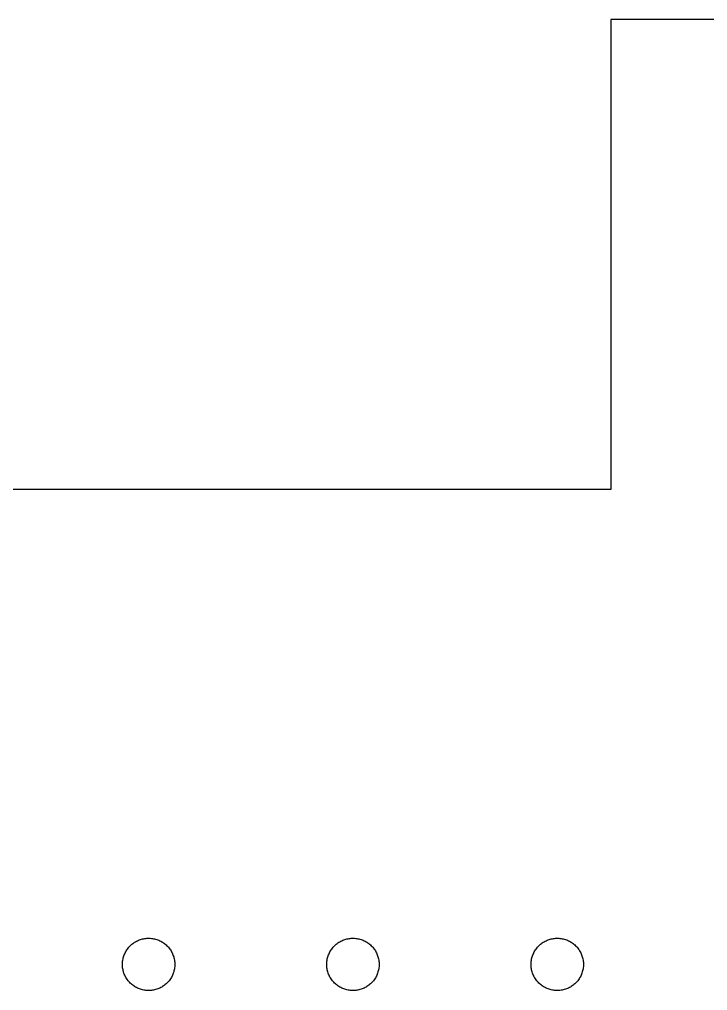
# Model space of a CAD drawing. Header units: metres. Extents: x -204 to 204, y -189 to 146.
# Drawn here: x -150.1 to -96.2, y 70 to 146.1 of the extents above; entities that cross this region are included whole.
import ezdxf

# ---------------------------------------------------------------- set-up
doc = ezdxf.new("R2010")
doc.units = ezdxf.units.M

msp = doc.modelspace()

# ---------------------------------------------------------------- linework, layer by layer
for p, q in [((103.8, 146.05), (-103.8, 146.05)), ((-103.8, 146.05), (-103.8, 109.22)), ((-103.8, 109.22), (-156, 109.22)), ((-140.95, 73.8164), (-140.873, 73.8548)), ((-140.873, 73.8548), (-140.794, 73.8897)), ((-140.794, 73.8897), (-140.714, 73.9211)), ((-140.714, 73.9211), (-140.633, 73.9494)), ((-140.633, 73.9494), (-140.551, 73.9742)), ((-140.551, 73.9742), (-140.468, 73.9955)), ((-140.468, 73.9955), (-140.384, 74.0133)), ((-140.384, 74.0133), (-140.299, 74.0277)), ((-140.299, 74.0277), (-140.214, 74.0385)), ((-140.214, 74.0385), (-140.129, 74.0459)), ((-140.129, 74.0459), (-140.043, 74.0494)), ((-140.043, 74.0494), (-139.957, 74.0494)), ((-139.957, 74.0494), (-139.871, 74.0459)), ((-139.871, 74.0459), (-139.786, 74.0385)), ((-139.786, 74.0385), (-139.7, 74.0277)), ((-139.7, 74.0277), (-139.616, 74.0133)), ((-139.616, 74.0133), (-139.532, 73.9955)), ((-139.532, 73.9955), (-139.448, 73.9742)), ((-139.448, 73.9742), (-139.366, 73.9494)), ((-139.366, 73.9494), (-139.285, 73.9211)), ((-139.285, 73.9211), (-139.205, 73.8897)), ((-139.205, 73.8897), (-139.127, 73.8548)), ((-139.127, 73.8548), (-139.05, 73.8164)), ((-124.95, 73.8164), (-124.873, 73.8548)), ((-124.873, 73.8548), (-124.794, 73.8897)), ((-124.794, 73.8897), (-124.714, 73.9211)), ((-124.714, 73.9211), (-124.633, 73.9494)), ((-124.633, 73.9494), (-124.551, 73.9742)), ((-124.551, 73.9742), (-124.468, 73.9955)), ((-124.468, 73.9955), (-124.384, 74.0133)), ((-124.384, 74.0133), (-124.299, 74.0277)), ((-124.299, 74.0277), (-124.214, 74.0385)), ((-124.214, 74.0385), (-124.128, 74.0459)), ((-124.128, 74.0459), (-124.043, 74.0494)), ((-124.043, 74.0494), (-123.957, 74.0494)), ((-123.957, 74.0494), (-123.871, 74.0459)), ((-123.871, 74.0459), (-123.785, 74.0385)), ((-123.785, 74.0385), (-123.7, 74.0277)), ((-123.7, 74.0277), (-123.616, 74.0133)), ((-123.616, 74.0133), (-123.532, 73.9955)), ((-123.532, 73.9955), (-123.449, 73.9742)), ((-123.449, 73.9742), (-123.367, 73.9494)), ((-123.367, 73.9494), (-123.285, 73.9211)), ((-123.285, 73.9211), (-123.205, 73.8897)), ((-123.205, 73.8897), (-123.127, 73.8548)), ((-123.127, 73.8548), (-123.05, 73.8164)), ((-108.95, 73.8164), (-108.873, 73.8548)), ((-108.873, 73.8548), (-108.794, 73.8897)), ((-108.794, 73.8897), (-108.714, 73.9211)), ((-108.714, 73.9211), (-108.633, 73.9494)), ((-108.633, 73.9494), (-108.551, 73.9742)), ((-108.551, 73.9742), (-108.468, 73.9955)), ((-108.468, 73.9955), (-108.384, 74.0133)), ((-108.384, 74.0133), (-108.299, 74.0277)), ((-108.299, 74.0277), (-108.214, 74.0385)), ((-108.214, 74.0385), (-108.129, 74.0459)), ((-108.129, 74.0459), (-108.043, 74.0494)), ((-108.043, 74.0494), (-107.957, 74.0494)), ((-107.957, 74.0494), (-107.871, 74.0459)), ((-107.871, 74.0459), (-107.786, 74.0385)), ((-107.786, 74.0385), (-107.7, 74.0277)), ((-107.7, 74.0277), (-107.616, 74.0133)), ((-107.616, 74.0133), (-107.532, 73.9955)), ((-107.532, 73.9955), (-107.448, 73.9742)), ((-107.448, 73.9742), (-107.366, 73.9494)), ((-107.366, 73.9494), (-107.285, 73.9211)), ((-107.285, 73.9211), (-107.205, 73.8897)), ((-107.205, 73.8897), (-107.127, 73.8548)), ((-107.127, 73.8548), (-107.05, 73.8164)), ((-141.796, 72.9874), (-141.753, 73.0618)), ((-141.753, 73.0618), (-141.707, 73.1343)), ((-141.707, 73.1343), (-141.658, 73.2048)), ((-141.658, 73.2048), (-141.606, 73.273)), ((-141.606, 73.273), (-141.552, 73.3393)), ((-141.552, 73.3393), (-141.494, 73.4033)), ((-141.494, 73.4033), (-141.434, 73.4645)), ((-141.434, 73.4645), (-141.372, 73.5234)), ((-141.372, 73.5234), (-141.306, 73.5792)), ((-141.306, 73.5792), (-141.239, 73.6327)), ((-141.239, 73.6327), (-141.17, 73.6831)), ((-141.17, 73.6831), (-141.098, 73.7308)), ((-141.098, 73.7308), (-141.025, 73.7753)), ((-141.025, 73.7753), (-140.95, 73.8164)), ((-139.05, 73.8164), (-138.975, 73.7753)), ((-138.975, 73.7753), (-138.901, 73.7308)), ((-138.901, 73.7308), (-138.83, 73.6831)), ((-138.83, 73.6831), (-138.761, 73.6327)), ((-138.761, 73.6327), (-138.693, 73.5792)), ((-138.693, 73.5792), (-138.628, 73.5234)), ((-138.628, 73.5234), (-138.566, 73.4645)), ((-138.566, 73.4645), (-138.505, 73.4033)), ((-138.505, 73.4033), (-138.448, 73.3393)), ((-138.448, 73.3393), (-138.393, 73.273)), ((-138.393, 73.273), (-138.341, 73.2048)), ((-138.341, 73.2048), (-138.292, 73.1343)), ((-138.292, 73.1343), (-138.246, 73.0618)), ((-138.246, 73.0618), (-138.204, 72.9874)), ((-125.796, 72.9874), (-125.753, 73.0618)), ((-125.753, 73.0618), (-125.707, 73.1343)), ((-125.707, 73.1343), (-125.658, 73.2048)), ((-125.658, 73.2048), (-125.606, 73.273)), ((-125.606, 73.273), (-125.552, 73.3393)), ((-125.552, 73.3393), (-125.494, 73.4033)), ((-125.494, 73.4033), (-125.434, 73.4645)), ((-125.434, 73.4645), (-125.371, 73.5234)), ((-125.371, 73.5234), (-125.307, 73.5792)), ((-125.307, 73.5792), (-125.239, 73.6327)), ((-125.239, 73.6327), (-125.17, 73.6831)), ((-125.17, 73.6831), (-125.098, 73.7308)), ((-125.098, 73.7308), (-125.025, 73.7753)), ((-125.025, 73.7753), (-124.95, 73.8164)), ((-123.05, 73.8164), (-122.975, 73.7753)), ((-122.975, 73.7753), (-122.901, 73.7308)), ((-122.901, 73.7308), (-122.83, 73.6831)), ((-122.83, 73.6831), (-122.76, 73.6327)), ((-122.76, 73.6327), (-122.693, 73.5792)), ((-122.693, 73.5792), (-122.628, 73.5234)), ((-122.628, 73.5234), (-122.565, 73.4645)), ((-122.565, 73.4645), (-122.505, 73.4033)), ((-122.505, 73.4033), (-122.448, 73.3393)), ((-122.448, 73.3393), (-122.393, 73.273)), ((-122.393, 73.273), (-122.341, 73.2048)), ((-122.341, 73.2048), (-122.292, 73.1343)), ((-122.292, 73.1343), (-122.246, 73.0618)), ((-122.246, 73.0618), (-122.203, 72.9874)), ((-109.796, 72.9874), (-109.753, 73.0618)), ((-109.753, 73.0618), (-109.707, 73.1343)), ((-109.707, 73.1343), (-109.658, 73.2048)), ((-109.658, 73.2048), (-109.606, 73.273)), ((-109.606, 73.273), (-109.552, 73.3393)), ((-109.552, 73.3393), (-109.494, 73.4033)), ((-109.494, 73.4033), (-109.434, 73.4645)), ((-109.434, 73.4645), (-109.372, 73.5234)), ((-109.372, 73.5234), (-109.307, 73.5792)), ((-109.307, 73.5792), (-109.239, 73.6327)), ((-109.239, 73.6327), (-109.17, 73.6831)), ((-109.17, 73.6831), (-109.098, 73.7308)), ((-109.098, 73.7308), (-109.025, 73.7753)), ((-109.025, 73.7753), (-108.95, 73.8164)), ((-107.05, 73.8164), (-106.975, 73.7753)), ((-106.975, 73.7753), (-106.901, 73.7308)), ((-106.901, 73.7308), (-106.83, 73.6831)), ((-106.83, 73.6831), (-106.761, 73.6327)), ((-106.761, 73.6327), (-106.693, 73.5792)), ((-106.693, 73.5792), (-106.628, 73.5234)), ((-106.628, 73.5234), (-106.566, 73.4645)), ((-106.566, 73.4645), (-106.506, 73.4033)), ((-106.506, 73.4033), (-106.448, 73.3393)), ((-106.448, 73.3393), (-106.393, 73.273)), ((-106.393, 73.273), (-106.341, 73.2048)), ((-106.341, 73.2048), (-106.292, 73.1343)), ((-106.292, 73.1343), (-106.246, 73.0618)), ((-106.246, 73.0618), (-106.203, 72.9874)), ((-142.034, 72.2568), (-142.021, 72.3417)), ((-142.021, 72.3417), (-142.005, 72.4262)), ((-142.005, 72.4262), (-141.986, 72.5095)), ((-141.986, 72.5095), (-141.962, 72.5925)), ((-141.962, 72.5925), (-141.936, 72.6739)), ((-141.936, 72.6739), (-141.906, 72.7545)), ((-141.906, 72.7545), (-141.873, 72.8335)), ((-141.873, 72.8335), (-141.836, 72.9114)), ((-141.836, 72.9114), (-141.796, 72.9874)), ((-138.204, 72.9874), (-138.164, 72.9114)), ((-138.164, 72.9114), (-138.127, 72.8335)), ((-138.127, 72.8335), (-138.094, 72.7545)), ((-138.094, 72.7545), (-138.064, 72.6739)), ((-138.064, 72.6739), (-138.037, 72.5925)), ((-138.037, 72.5925), (-138.014, 72.5095)), ((-138.014, 72.5095), (-137.995, 72.4262)), ((-137.995, 72.4262), (-137.978, 72.3417)), ((-137.978, 72.3417), (-137.966, 72.2568)), ((-126.034, 72.2568), (-126.021, 72.3417)), ((-126.021, 72.3417), (-126.005, 72.4262)), ((-126.005, 72.4262), (-125.985, 72.5095)), ((-125.985, 72.5095), (-125.962, 72.5925)), ((-125.962, 72.5925), (-125.936, 72.6739)), ((-125.936, 72.6739), (-125.906, 72.7545)), ((-125.906, 72.7545), (-125.873, 72.8335)), ((-125.873, 72.8335), (-125.836, 72.9114)), ((-125.836, 72.9114), (-125.796, 72.9874)), ((-122.203, 72.9874), (-122.163, 72.9114)), ((-122.163, 72.9114), (-122.127, 72.8335)), ((-122.127, 72.8335), (-122.094, 72.7545)), ((-122.094, 72.7545), (-122.064, 72.6739)), ((-122.064, 72.6739), (-122.038, 72.5925)), ((-122.038, 72.5925), (-122.014, 72.5095)), ((-122.014, 72.5095), (-121.994, 72.4262)), ((-121.994, 72.4262), (-121.979, 72.3417)), ((-121.979, 72.3417), (-121.966, 72.2568)), ((-110.034, 72.2568), (-110.021, 72.3417)), ((-110.021, 72.3417), (-110.005, 72.4262)), ((-110.005, 72.4262), (-109.986, 72.5095)), ((-109.986, 72.5095), (-109.962, 72.5925)), ((-109.962, 72.5925), (-109.936, 72.6739)), ((-109.936, 72.6739), (-109.906, 72.7545)), ((-109.906, 72.7545), (-109.873, 72.8335)), ((-109.873, 72.8335), (-109.836, 72.9114)), ((-109.836, 72.9114), (-109.796, 72.9874)), ((-106.203, 72.9874), (-106.164, 72.9114)), ((-106.164, 72.9114), (-106.127, 72.8335)), ((-106.127, 72.8335), (-106.094, 72.7545)), ((-106.094, 72.7545), (-106.064, 72.6739)), ((-106.064, 72.6739), (-106.037, 72.5925)), ((-106.037, 72.5925), (-106.014, 72.5095)), ((-106.014, 72.5095), (-105.995, 72.4262)), ((-105.995, 72.4262), (-105.978, 72.3417)), ((-105.978, 72.3417), (-105.966, 72.2568)), ((-142.05, 71.9999), (-142.048, 72.0855)), ((-142.048, 71.9138), (-142.05, 71.9999)), ((-142.048, 72.0855), (-142.042, 72.1712)), ((-142.042, 71.8282), (-142.048, 71.9138)), ((-142.042, 72.1712), (-142.034, 72.2568)), ((-142.034, 71.7429), (-142.042, 71.8282)), ((-142.021, 71.658), (-142.034, 71.7429)), ((-142.005, 71.5735), (-142.021, 71.658)), ((-141.986, 71.4898), (-142.005, 71.5735)), ((-137.995, 71.5735), (-138.014, 71.4898)), ((-137.978, 71.658), (-137.995, 71.5735)), ((-137.966, 71.7429), (-137.978, 71.658)), ((-137.966, 72.2568), (-137.957, 72.1712)), ((-137.957, 71.8282), (-137.966, 71.7429)), ((-137.957, 72.1712), (-137.952, 72.0855)), ((-137.952, 71.9138), (-137.957, 71.8282)), ((-137.952, 72.0855), (-137.95, 71.9999)), ((-137.95, 71.9999), (-137.952, 71.9138)), ((-126.05, 71.9999), (-126.048, 72.0855)), ((-126.048, 71.9138), (-126.05, 71.9999)), ((-126.048, 72.0855), (-126.043, 72.1712)), ((-126.043, 71.8282), (-126.048, 71.9138)), ((-126.043, 72.1712), (-126.034, 72.2568)), ((-126.034, 71.7429), (-126.043, 71.8282)), ((-126.021, 71.658), (-126.034, 71.7429)), ((-126.005, 71.5735), (-126.021, 71.658)), ((-125.985, 71.4898), (-126.005, 71.5735)), ((-121.994, 71.5735), (-122.014, 71.4898)), ((-121.979, 71.658), (-121.994, 71.5735)), ((-121.966, 71.7429), (-121.979, 71.658)), ((-121.966, 72.2568), (-121.957, 72.1712)), ((-121.957, 71.8282), (-121.966, 71.7429)), ((-121.957, 72.1712), (-121.951, 72.0855)), ((-121.951, 71.9138), (-121.957, 71.8282)), ((-121.951, 72.0855), (-121.95, 71.9999)), ((-121.95, 71.9999), (-121.951, 71.9138)), ((-110.05, 71.9999), (-110.048, 72.0855)), ((-110.048, 71.9138), (-110.05, 71.9999)), ((-110.048, 72.0855), (-110.043, 72.1712)), ((-110.043, 71.8282), (-110.048, 71.9138)), ((-110.043, 72.1712), (-110.034, 72.2568)), ((-110.034, 71.7429), (-110.043, 71.8282)), ((-110.021, 71.658), (-110.034, 71.7429)), ((-110.005, 71.5735), (-110.021, 71.658)), ((-109.986, 71.4898), (-110.005, 71.5735)), ((-105.995, 71.5735), (-106.014, 71.4898)), ((-105.978, 71.658), (-105.995, 71.5735)), ((-105.966, 71.7429), (-105.978, 71.658)), ((-105.966, 72.2568), (-105.957, 72.1712)), ((-105.957, 71.8282), (-105.966, 71.7429)), ((-105.957, 72.1712), (-105.952, 72.0855)), ((-105.952, 71.9138), (-105.957, 71.8282)), ((-105.952, 72.0855), (-105.95, 71.9999)), ((-105.95, 71.9999), (-105.952, 71.9138)), ((-141.962, 71.4073), (-141.986, 71.4898)), ((-141.936, 71.3255), (-141.962, 71.4073)), ((-141.906, 71.2453), (-141.936, 71.3255)), ((-141.873, 71.1662), (-141.906, 71.2453)), ((-141.836, 71.0883), (-141.873, 71.1662)), ((-141.796, 71.0123), (-141.836, 71.0883)), ((-141.753, 70.9379), (-141.796, 71.0123)), ((-141.707, 70.8654), (-141.753, 70.9379)), ((-141.658, 70.7949), (-141.707, 70.8654)), ((-141.606, 70.7263), (-141.658, 70.7949)), ((-138.341, 70.7949), (-138.393, 70.7263)), ((-138.292, 70.8654), (-138.341, 70.7949)), ((-138.246, 70.9379), (-138.292, 70.8654)), ((-138.204, 71.0123), (-138.246, 70.9379)), ((-138.164, 71.0883), (-138.204, 71.0123)), ((-138.127, 71.1662), (-138.164, 71.0883)), ((-138.094, 71.2453), (-138.127, 71.1662)), ((-138.064, 71.3255), (-138.094, 71.2453)), ((-138.037, 71.4073), (-138.064, 71.3255)), ((-138.014, 71.4898), (-138.037, 71.4073)), ((-125.962, 71.4073), (-125.985, 71.4898)), ((-125.936, 71.3255), (-125.962, 71.4073)), ((-125.906, 71.2453), (-125.936, 71.3255)), ((-125.873, 71.1662), (-125.906, 71.2453)), ((-125.836, 71.0883), (-125.873, 71.1662)), ((-125.796, 71.0123), (-125.836, 71.0883)), ((-125.753, 70.9379), (-125.796, 71.0123)), ((-125.707, 70.8654), (-125.753, 70.9379)), ((-125.658, 70.7949), (-125.707, 70.8654)), ((-125.606, 70.7263), (-125.658, 70.7949)), ((-122.341, 70.7949), (-122.393, 70.7263)), ((-122.292, 70.8654), (-122.341, 70.7949)), ((-122.246, 70.9379), (-122.292, 70.8654)), ((-122.203, 71.0123), (-122.246, 70.9379)), ((-122.163, 71.0883), (-122.203, 71.0123)), ((-122.127, 71.1662), (-122.163, 71.0883)), ((-122.094, 71.2453), (-122.127, 71.1662)), ((-122.064, 71.3255), (-122.094, 71.2453)), ((-122.038, 71.4073), (-122.064, 71.3255)), ((-122.014, 71.4898), (-122.038, 71.4073)), ((-109.962, 71.4073), (-109.986, 71.4898)), ((-109.936, 71.3255), (-109.962, 71.4073)), ((-109.906, 71.2453), (-109.936, 71.3255)), ((-109.873, 71.1662), (-109.906, 71.2453)), ((-109.836, 71.0883), (-109.873, 71.1662)), ((-109.796, 71.0123), (-109.836, 71.0883)), ((-109.753, 70.9379), (-109.796, 71.0123)), ((-109.707, 70.8654), (-109.753, 70.9379)), ((-109.658, 70.7949), (-109.707, 70.8654)), ((-109.606, 70.7263), (-109.658, 70.7949)), ((-106.341, 70.7949), (-106.393, 70.7263)), ((-106.292, 70.8654), (-106.341, 70.7949)), ((-106.246, 70.9379), (-106.292, 70.8654)), ((-106.203, 71.0123), (-106.246, 70.9379)), ((-106.164, 71.0883), (-106.203, 71.0123)), ((-106.127, 71.1662), (-106.164, 71.0883)), ((-106.094, 71.2453), (-106.127, 71.1662)), ((-106.064, 71.3255), (-106.094, 71.2453)), ((-106.037, 71.4073), (-106.064, 71.3255)), ((-106.014, 71.4898), (-106.037, 71.4073)), ((-141.552, 70.6604), (-141.606, 70.7263)), ((-141.494, 70.5965), (-141.552, 70.6604)), ((-141.434, 70.5352), (-141.494, 70.5965)), ((-141.372, 70.4763), (-141.434, 70.5352)), ((-141.306, 70.4201), (-141.372, 70.4763)), ((-141.239, 70.367), (-141.306, 70.4201)), ((-141.17, 70.3166), (-141.239, 70.367)), ((-141.098, 70.269), (-141.17, 70.3166)), ((-141.025, 70.2244), (-141.098, 70.269)), ((-140.95, 70.1829), (-141.025, 70.2244)), ((-140.873, 70.1449), (-140.95, 70.1829)), ((-140.794, 70.1101), (-140.873, 70.1449)), ((-140.714, 70.0783), (-140.794, 70.1101)), ((-140.633, 70.05), (-140.714, 70.0783)), ((-140.551, 70.0252), (-140.633, 70.05)), ((-140.468, 70.0039), (-140.551, 70.0252)), ((-139.448, 70.0252), (-139.532, 70.0039)), ((-139.366, 70.05), (-139.448, 70.0252)), ((-139.285, 70.0783), (-139.366, 70.05)), ((-139.205, 70.1101), (-139.285, 70.0783)), ((-139.127, 70.1449), (-139.205, 70.1101)), ((-139.05, 70.1829), (-139.127, 70.1449)), ((-138.975, 70.2244), (-139.05, 70.1829)), ((-138.901, 70.269), (-138.975, 70.2244)), ((-138.83, 70.3166), (-138.901, 70.269)), ((-138.761, 70.367), (-138.83, 70.3166)), ((-138.693, 70.4201), (-138.761, 70.367)), ((-138.628, 70.4763), (-138.693, 70.4201)), ((-138.566, 70.5352), (-138.628, 70.4763)), ((-138.505, 70.5965), (-138.566, 70.5352)), ((-138.448, 70.6604), (-138.505, 70.5965)), ((-138.393, 70.7263), (-138.448, 70.6604)), ((-125.552, 70.6604), (-125.606, 70.7263)), ((-125.494, 70.5965), (-125.552, 70.6604)), ((-125.434, 70.5352), (-125.494, 70.5965)), ((-125.371, 70.4763), (-125.434, 70.5352)), ((-125.307, 70.4201), (-125.371, 70.4763)), ((-125.239, 70.367), (-125.307, 70.4201)), ((-125.17, 70.3166), (-125.239, 70.367)), ((-125.098, 70.269), (-125.17, 70.3166)), ((-125.025, 70.2244), (-125.098, 70.269)), ((-124.95, 70.1829), (-125.025, 70.2244)), ((-124.873, 70.1449), (-124.95, 70.1829)), ((-124.794, 70.1101), (-124.873, 70.1449)), ((-124.714, 70.0783), (-124.794, 70.1101)), ((-124.633, 70.05), (-124.714, 70.0783)), ((-124.551, 70.0252), (-124.633, 70.05)), ((-124.468, 70.0039), (-124.551, 70.0252)), ((-123.449, 70.0252), (-123.532, 70.0039)), ((-123.367, 70.05), (-123.449, 70.0252)), ((-123.285, 70.0783), (-123.367, 70.05)), ((-123.205, 70.1101), (-123.285, 70.0783)), ((-123.127, 70.1449), (-123.205, 70.1101)), ((-123.05, 70.1829), (-123.127, 70.1449)), ((-122.975, 70.2244), (-123.05, 70.1829)), ((-122.901, 70.269), (-122.975, 70.2244)), ((-122.83, 70.3166), (-122.901, 70.269)), ((-122.76, 70.367), (-122.83, 70.3166)), ((-122.693, 70.4201), (-122.76, 70.367)), ((-122.628, 70.4763), (-122.693, 70.4201)), ((-122.565, 70.5352), (-122.628, 70.4763)), ((-122.505, 70.5965), (-122.565, 70.5352)), ((-122.448, 70.6604), (-122.505, 70.5965)), ((-122.393, 70.7263), (-122.448, 70.6604)), ((-109.552, 70.6604), (-109.606, 70.7263)), ((-109.494, 70.5965), (-109.552, 70.6604)), ((-109.434, 70.5352), (-109.494, 70.5965)), ((-109.372, 70.4763), (-109.434, 70.5352)), ((-109.307, 70.4201), (-109.372, 70.4763)), ((-109.239, 70.367), (-109.307, 70.4201)), ((-109.17, 70.3166), (-109.239, 70.367)), ((-109.098, 70.269), (-109.17, 70.3166)), ((-109.025, 70.2244), (-109.098, 70.269)), ((-108.95, 70.1829), (-109.025, 70.2244)), ((-108.873, 70.1449), (-108.95, 70.1829)), ((-108.794, 70.1101), (-108.873, 70.1449)), ((-108.714, 70.0783), (-108.794, 70.1101)), ((-108.633, 70.05), (-108.714, 70.0783)), ((-108.551, 70.0252), (-108.633, 70.05)), ((-108.468, 70.0039), (-108.551, 70.0252)), ((-107.448, 70.0252), (-107.532, 70.0039)), ((-107.366, 70.05), (-107.448, 70.0252)), ((-107.285, 70.0783), (-107.366, 70.05)), ((-107.205, 70.1101), (-107.285, 70.0783)), ((-107.127, 70.1449), (-107.205, 70.1101)), ((-107.05, 70.1829), (-107.127, 70.1449)), ((-106.975, 70.2244), (-107.05, 70.1829)), ((-106.901, 70.269), (-106.975, 70.2244)), ((-106.83, 70.3166), (-106.901, 70.269)), ((-106.761, 70.367), (-106.83, 70.3166)), ((-106.693, 70.4201), (-106.761, 70.367)), ((-106.628, 70.4763), (-106.693, 70.4201)), ((-106.566, 70.5352), (-106.628, 70.4763)), ((-106.506, 70.5965), (-106.566, 70.5352)), ((-106.448, 70.6604), (-106.506, 70.5965)), ((-106.393, 70.7263), (-106.448, 70.6604)), ((-140.384, 69.986), (-140.468, 70.0039)), ((-140.299, 69.9717), (-140.384, 69.986)), ((-140.214, 69.9612), (-140.299, 69.9717)), ((-140.129, 69.9539), (-140.214, 69.9612)), ((-140.043, 69.9504), (-140.129, 69.9539)), ((-139.957, 69.9504), (-140.043, 69.9504)), ((-139.871, 69.9539), (-139.957, 69.9504)), ((-139.786, 69.9612), (-139.871, 69.9539)), ((-139.7, 69.9717), (-139.786, 69.9612)), ((-139.616, 69.986), (-139.7, 69.9717)), ((-139.532, 70.0039), (-139.616, 69.986)), ((-124.384, 69.986), (-124.468, 70.0039)), ((-124.299, 69.9717), (-124.384, 69.986)), ((-124.214, 69.9612), (-124.299, 69.9717)), ((-124.128, 69.9539), (-124.214, 69.9612)), ((-124.043, 69.9504), (-124.128, 69.9539)), ((-123.957, 69.9504), (-124.043, 69.9504)), ((-123.871, 69.9539), (-123.957, 69.9504)), ((-123.785, 69.9612), (-123.871, 69.9539)), ((-123.7, 69.9717), (-123.785, 69.9612)), ((-123.616, 69.986), (-123.7, 69.9717)), ((-123.532, 70.0039), (-123.616, 69.986)), ((-108.384, 69.986), (-108.468, 70.0039)), ((-108.299, 69.9717), (-108.384, 69.986)), ((-108.214, 69.9612), (-108.299, 69.9717)), ((-108.129, 69.9539), (-108.214, 69.9612)), ((-108.043, 69.9504), (-108.129, 69.9539)), ((-107.957, 69.9504), (-108.043, 69.9504)), ((-107.871, 69.9539), (-107.957, 69.9504)), ((-107.786, 69.9612), (-107.871, 69.9539)), ((-107.7, 69.9717), (-107.786, 69.9612)), ((-107.616, 69.986), (-107.7, 69.9717)), ((-107.532, 70.0039), (-107.616, 69.986))]:
    msp.add_line(p, q)

doc.saveas('drawing.dxf')
